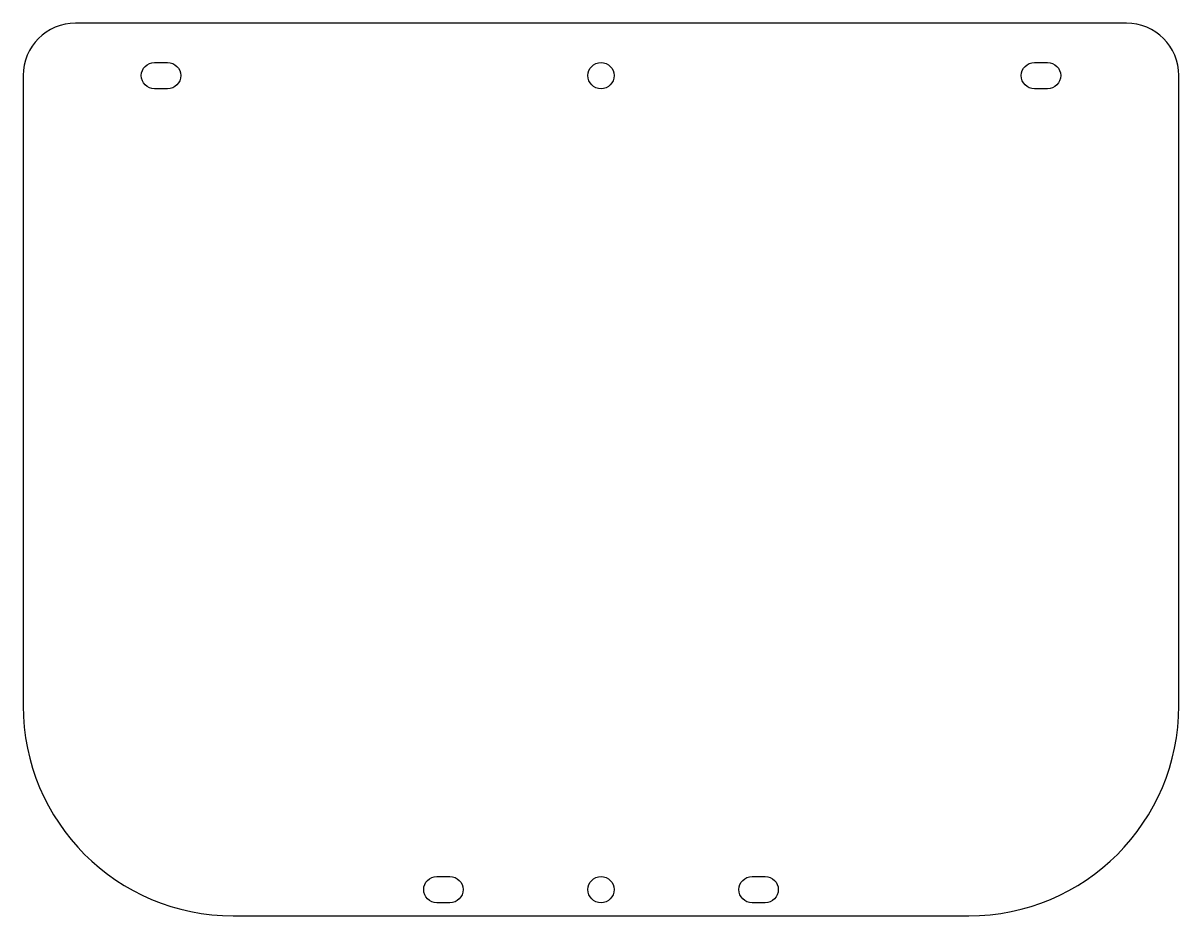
# Model space of a CAD drawing. Header units: millimetres. Extents: x -140 to 140, y -108 to 108.
import ezdxf

# ---------------------------------------------------------------- set-up
doc = ezdxf.new("R2010")
doc.units = ezdxf.units.MM

msp = doc.modelspace()

# ---------------------------------------------------------------- linework, layer by layer
for points in [[(-88.9, -107.95), (88.9, -107.95, 0.41421356), (139.7, -57.15), (139.7, 95.25, 0.41421356), (127, 107.95), (-127, 107.95, 0.41421356), (-139.7, 95.25), (-139.7, -57.15, 0.41421356)], [(-104.775, 92.075), (-107.95, 92.075, -1), (-107.95, 98.425), (-104.775, 98.425, -1)], [(104.775, 98.425), (107.95, 98.425, -1), (107.95, 92.075), (104.775, 92.075, -1)], [(-36.5125, -104.775), (-39.6875, -104.775, -1), (-39.6875, -98.425), (-36.5125, -98.425, -1)], [(39.6875, -104.775), (36.5125, -104.775, -1), (36.5125, -98.425), (39.6875, -98.425, -1)]]:
    msp.add_lwpolyline(points, format="xyb", close=True)
for centre in [(0, 95.25), (0, -101.6)]:
    msp.add_circle(centre, 3.175)

doc.saveas('drawing.dxf')
